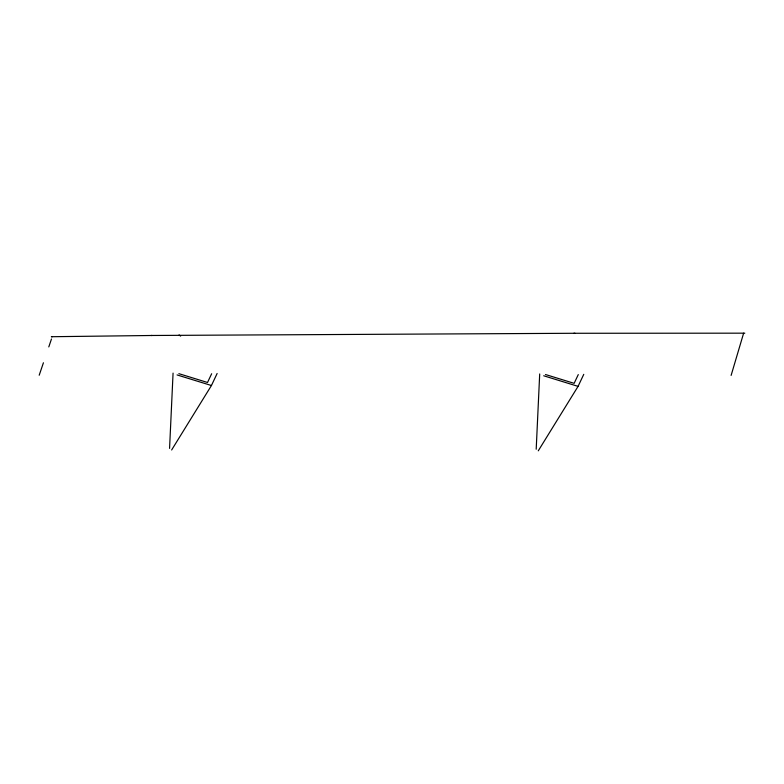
<?xml version="1.0" encoding="UTF-8"?>
<svg xmlns="http://www.w3.org/2000/svg" width="784" height="784" viewBox="0 0 784 784"><rect width="100%" height="100%" fill="white"/><g stroke="black" fill="none" stroke-linecap="round" stroke-linejoin="round"><path stroke-width="1.18" d="M169.569 448.389L173.068 373.115M536.197 449.232L539.696 373.958M743.634 333.171L731.119 375.409M39.2 375.232L43.424 362.767M48.794 346.91L51.479 338.982M211.651 373.743L207.515 382.484L178.86 373.664M171.637 449.977L211.445 385.512L217.129 373.488M578.278 374.595L574.143 383.337L545.488 374.517M538.265 450.829L578.073 386.365L583.766 374.34M152.057 335.483L51.352 336.718L52.244 336.718M151.145 335.483L574.946 333.278M573.868 333.278L744.8 333.171M543.684 375.771L578.073 386.365M177.057 374.928L211.445 385.512M179.066 334.905L180.643 336.12"/></g></svg>
